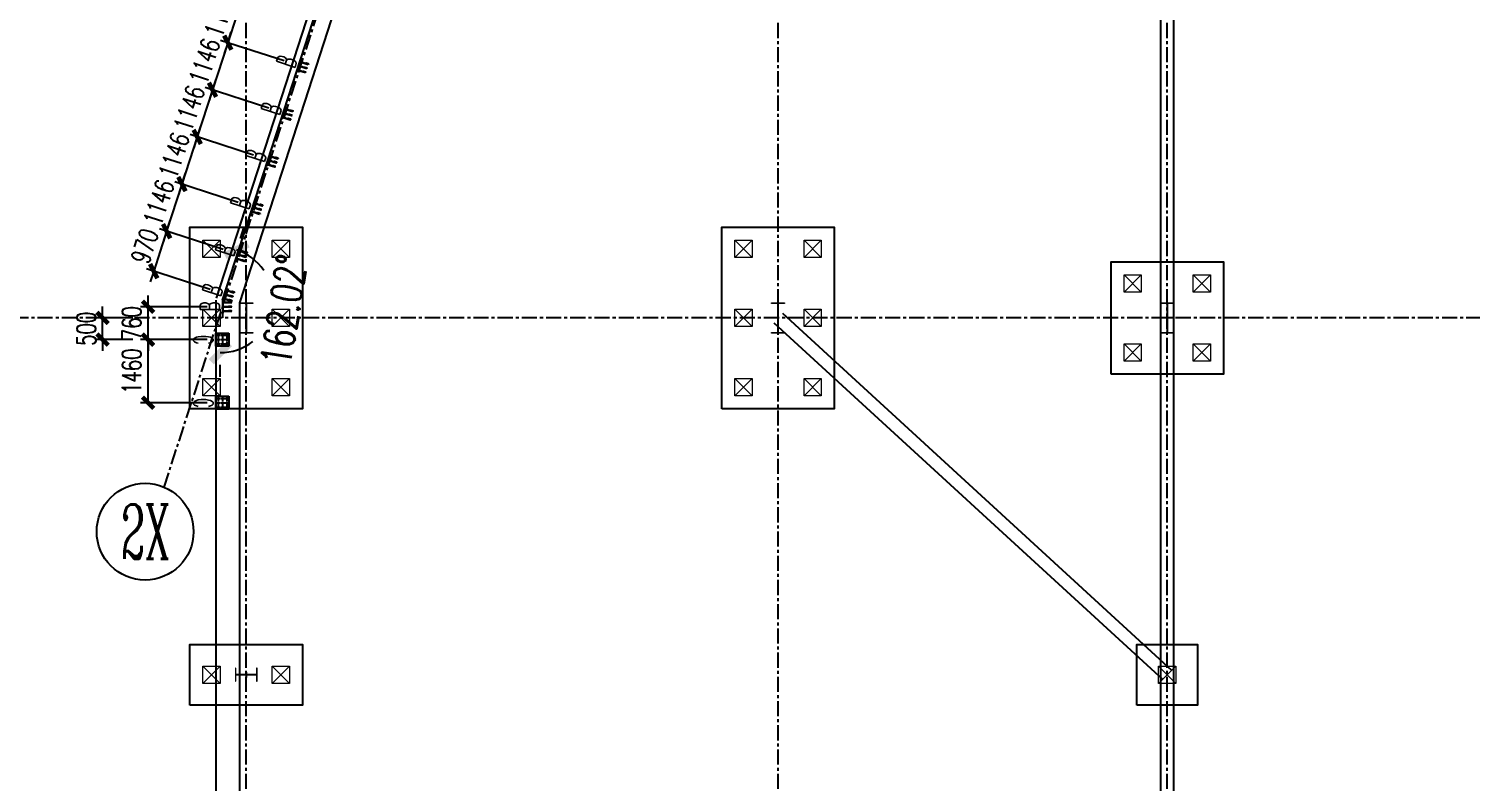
# Model space of a CAD drawing. Extents: x 782294 to 1727252, y -631030 to 17645.
# Drawn here: x 1013228 to 1046583, y -392118 to -374701 of the extents above; entities that cross this region are included whole.
import ezdxf
from ezdxf.enums import TextEntityAlignment as Align

# ---------------------------------------------------------------- set-up
doc = ezdxf.new("R2010")
doc.units = 0
doc.linetypes.add('CENTER', pattern=[2, 1.25, -0.25, 0.25, -0.25])
doc.layers.get('Defpoints').update_dxf_attribs({"color": 210})
for name, color, linetype in [('!ZN1-填充-8', 8, 'Continuous'), ('!ZN1-标注-173', 173, 'Continuous'), ('!ZN3-铝板幕墙-3', 3, 'Continuous'), ('2钢材断面', 2, 'Continuous'), ('30预埋件', 30, 'Continuous'), ('3符号', 3, 'Continuous'), ('40钢材投影', 40, 'Continuous'), ('ALT_CEN-0-30', 1, 'CENTER'), ('DIM', 173, 'Continuous'), ('DOTE', 1, 'CENTER'), ('S-BKL', 4, 'Continuous'), ('S-DOTE1', 140, 'CENTER'), ('S-HATCH1-W', 252, 'Continuous'), ('结构轮廓线', 1, 'Continuous')]:
    doc.layers.add(name, color=color, linetype=linetype)
doc.layers.add('S-col', color=2, linetype='Continuous', lineweight=0)
doc.layers.add('S-zhuang', color=1, linetype='Continuous', lineweight=0)
doc.styles.add('_TCH_AXIS', font='COMPLEX', dxfattribs={"bigfont": 'GBCBIG'})
doc.styles.add('DHTEXT-1', font='romans.shx', dxfattribs={"width": 0.7, "bigfont": 'chinese.shx'})
doc.dimstyles.new('ZN175', dxfattribs={"dimscale": 175, "dimtxt": 2.5, "dimasz": 1.5, "dimexe": 1, "dimexo": 2, "dimgap": 0.9, "dimtad": 1, "dimdec": 0, "dimdsep": 46, "dimtxsty": 'DHTEXT-1', "dimblk": 'ARCHTICK', "dimcen": 2.5, "dimclrd": 173, "dimclre": 173, "dimclrt": 7, "dimazin": 2, "dimtfac": 1, "dimtdec": 0, "dimtix": 1, "dimtmove": 2, "dimatfit": 3, "dimfxl": 0, "dimtolj": 1, "dimtzin": 0, "dimarcsym": 0})
doc.dimstyles.new('ZN280', dxfattribs={"dimscale": 280, "dimtxt": 2.5, "dimasz": 1.5, "dimexe": 1, "dimexo": 2, "dimgap": 0.9, "dimtad": 1, "dimdec": 0, "dimdsep": 46, "dimtxsty": 'DHTEXT-1', "dimblk": 'ARCHTICK', "dimcen": 2.5, "dimclrd": 173, "dimclre": 173, "dimclrt": 7, "dimazin": 2, "dimtfac": 1, "dimtdec": 0, "dimtix": 1, "dimtmove": 2, "dimatfit": 3, "dimfxl": 0, "dimarcsym": 0})

# ---------------------------------------------------------------- blocks, each defined once
blk = doc.blocks.new('_ArchTick')
at = {"color": 0, "linetype": 'ByBlock', "const_width": 0.4}
blk.add_lwpolyline([(-0.5, -0.5), (0.5, 0.5)], dxfattribs=at)
blk = doc.blocks.new('*D1430')
at = {"layer": 'Defpoints', "color": 0, "ltscale": 2800, "transparency": 16777216}
for p in [(-224.2385259867883, 18073.92264491075), (-599.9999294670993, 16915.81726524916), (385.1096924477806, 16200.30085344723), (-599.9999294670997, 15698.27683358099)]:
    blk.add_point(p, dxfattribs=at)
at = {"layer": 'DIM', "color": 173, "linetype": 'ByBlock', "lineweight": -2, "ltscale": 2800, "transparency": 16777216}
for p, q in [((-51.40945150531752, 18606.58586967278), (-137.8239887459831, 18340.25425729198)), ((-599.9999294671006, 15138.27683358099), (-599.9999294671002, 15418.27683358079))]:
    blk.add_line(p, q, dxfattribs=at)
for start, end in [(34.00580289441903, 72.02371341820671), (270, 308.0179105237834)]:
    blk.add_arc((-599.9999294670993, 16915.81726524916), 1217.540431668363, start, end, dxfattribs=at)
at = {"layer": 'DIM', "color": 173, "lineweight": -2, "ltscale": 2800, "transparency": 16777216, "xscale": 420, "yscale": 420, "zscale": 420}
for p, rotation in [((-224.2385259867183, 18073.92264491097), 162.0237134182068), ((-599.9999294671002, 15698.27683358079), 180)]:
    blk.add_blockref('_ArchTick', p, dxfattribs=dict(at, rotation=rotation))
at = {"layer": 'DIM', "color": 7, "ltscale": 2800, "transparency": 16777216, "insert": (874.2131382065122, 16682.63756788167), "char_height": 700, "attachment_point": 5, "rotation": 81.01185670910121, "style": 'DHTEXT-1'}
blk.add_mtext('162.02°', dxfattribs=at)
blk = doc.blocks.new('卓越-轴号')
blk.add_circle((0, 0), 4)
at = {"color": 0, "style": '_TCH_AXIS', "width": 1.041666666666667, "flags": 8}
blk.add_attdef('A', text='', height=4.48, dxfattribs=at).set_placement((-2, -2.240000000001601), (2, -2.240000000001601), align=Align.FIT)
blk = doc.blocks.new('234')
at = {"layer": '!ZN1-填充-8'}
h = blk.add_hatch(color=252, dxfattribs=at)
h.dxf.hatch_style = 1
h.paths.add_polyline_path([(-105.0000001721201, -9.999999742969521), (-112.944251794368, -9.999999742969521), (-105.0000000904838, -18.00872988569608)])
h = blk.add_hatch(color=252, dxfattribs=at)
h.dxf.hatch_style = 1
h.paths.add_polyline_path([(-95.00000097590964, -18.00872988569608), (-105.0000005331822, -18.00872989588242), (-105.0000005331822, -9.999999753155862), (-95.0000008942734, -9.999999742969521)])
h = blk.add_hatch(color=252, dxfattribs=at)
h.dxf.hatch_style = 1
h.paths.add_polyline_path([(-95.0000008942734, -9.999999742969521), (-87.05574927202542, -9.999999742969521), (-95.00000097590964, -18.00872988569608)])
h = blk.add_hatch(color=252, dxfattribs=at)
h.dxf.hatch_style = 1
h.paths.add_polyline_path([(-4.999730351133621, -9.999999742969521), (-12.9439819733816, -9.999999742969521), (-4.999730269497377, -18.00872988569608)])
h = blk.add_hatch(color=252, dxfattribs=at)
h.dxf.hatch_style = 1
h.paths.add_polyline_path([(5.000268845076789, -18.00872988569608), (-4.999730712195742, -18.00872989588242), (-4.999730712195742, -9.999999753155862), (5.000268926713034, -9.999999742969521)])
h = blk.add_hatch(color=252, dxfattribs=at)
h.dxf.hatch_style = 1
h.paths.add_polyline_path([(5.000268926713034, -9.999999742969521), (12.94452054896101, -9.999999742969521), (5.000268845076789, -18.00872988569608)])
h = blk.add_hatch(color=252, dxfattribs=at)
h.dxf.hatch_style = 1
h.paths.add_polyline_path([(95.00000220880611, -10.00000083513441), (87.05575058655813, -10.00000083513441), (95.00000229044235, -18.00873097786098)])
h = blk.add_hatch(color=252, dxfattribs=at)
h.dxf.hatch_style = 1
h.paths.add_polyline_path([(105.0000014050165, -18.00873097786098), (95.00000184774399, -18.00873098804732), (95.00000184774399, -10.00000084532076), (105.0000014866528, -10.00000083513441)])
h = blk.add_hatch(color=252, dxfattribs=at)
h.dxf.hatch_style = 1
h.paths.add_polyline_path([(105.0000014866528, -10.00000083513441), (112.9442531089007, -10.00000083513441), (105.0000014050165, -18.00873097786098)])
at = {"layer": '2钢材断面'}
for p, q in [((-150, 0), (-150, -10)), ((150, 0), (-150, 0)), ((150, 0), (150, -10)), ((-94, -10), (-150, -10)), ((0, -10), (-94, -10)), ((105.9999999126303, -10.00000115769217), (0, -10)), ((150, -10), (105.9999999038409, -10.00000015631667))]:
    blk.add_line(p, q, dxfattribs=at)
at = {"layer": '40钢材投影'}
for p, q in [((-105.0000000904838, -18.00872988569608), (-112.944251794368, -9.999999742969521)), ((-105, -10), (-105, -200.0000005788461)), ((-95, -200.0000005788461), (-105, -200.0000005788461)), ((-95, -10), (-95, -200.0000005788461)), ((-95.00000097590964, -18.00872988569608), (-87.05574927202542, -9.999999742969521)), ((-4.999730269497377, -18.00872988569608), (-12.9439819733816, -9.999999742969521)), ((-5, -10), (-5, -200.0000005788461)), ((5, -200.0000005788461), (-5, -200.0000005788461)), ((5, -10), (5, -200.0000005788461)), ((5.000268845076789, -18.00872988569608), (12.94452054896101, -9.999999742969521)), ((95.00000229044235, -18.00873097786098), (87.05575058655813, -10.00000083513441)), ((95.00000238092616, -10), (95.00000238092616, -200.0000005788461)), ((105.0000023809262, -200.0000005788461), (95.00000238092616, -200.0000005788461)), ((105.0000023809262, -10), (105.0000023809262, -200.0000005788461)), ((105.0000014050165, -18.00873097786098), (112.9442531089007, -10.00000083513441))]:
    blk.add_line(p, q, dxfattribs=at)
for points in [[(-95, -172.0000005788461), (-95, -150.0000005788461), (-85, -150.0000005788461), (-85, -200.0000005788461), (-95, -200.0000005788461), (-95, -184.0000005788461)], [(5, -172.0000005788461), (5, -150.0000005788461), (15, -150.0000005788461), (15, -200.0000005788461), (5, -200.0000005788461), (5, -184.0000005788461)], [(105.0000023809262, -172.0000005788461), (105.0000023809262, -150.0000005788461), (115.0000023809262, -150.0000005788461), (115.0000023809262, -200.0000005788461), (105.0000023809262, -200.0000005788461), (105.0000023809262, -184.0000005788461)]]:
    blk.add_lwpolyline(points, dxfattribs=at)
at = {"layer": 'ALT_CEN-0-30', "ltscale": 0.3}
for p, q in [((-100, 0), (-100, -215.2954922874487)), ((0, 0), (0, -215.2954922874487)), ((100.0000023809262, 0), (100.0000023809262, -215.2954922874487))]:
    blk.add_line(p, q, dxfattribs=at)
blk = doc.blocks.new('20250912155743')
at = {"layer": '40钢材投影', "color": 2, "ltscale": 500, "rotation": 72.02175323771911}
blk.add_blockref('234', (0, 0), dxfattribs=at)
at = {"layer": '30预埋件', "style": 'DHTEXT-1', "text_generation_flag": 6, "width": 0.55}
blk.add_attdef('B', (-95.28506562643452, -79.7298647048301), '', height=450, rotation=251.9335077013559, dxfattribs=at)
blk = doc.blocks.new('20250903183753')
at = {"layer": '2钢材断面'}
for p, q in [((150, 0), (-150, 0)), ((-150, 0), (-150, -300)), ((150, -300), (150, 0)), ((-150, -300), (150, -300))]:
    blk.add_line(p, q, dxfattribs=at)
at = {"layer": '40钢材投影'}
for centre, radius in [((-100, -50), 12), ((-100, -149.9999976191903), 12), ((-100, -250), 12), ((-100, -250), 6), ((-99.84951419010758, -49.8450629923027), 6), ((-99.84951419010758, -149.845060611493), 6), ((0, -50), 12), ((0, -149.9999976191903), 12), ((0, -250), 12), ((0, -250), 6), ((0.150485809892416, -49.8450629923027), 6), ((0.150485809892416, -149.845060611493), 6), ((100, -49.8450629923027), 12), ((100, -149.845060611493), 12), ((100, -251.356802230468), 12), ((100, -49.8450629923027), 6), ((100, -149.845060611493), 6), ((100, -251.356802230468), 6)]:
    blk.add_circle(centre, radius, dxfattribs=at)
at = {"layer": 'ALT_CEN-0-30', "ltscale": 20}
for p, q in [((-100, 0), (-100, -300)), ((0, 0), (0, -300)), ((100, 0), (100, -300)), ((-150, -50), (150, -50)), ((-150, -149.9999976191903), (150, -149.9999976191903)), ((-150, -250), (150, -250))]:
    blk.add_line(p, q, dxfattribs=at)
blk = doc.blocks.new('20250903183821')
at = {"ltscale": 50}
blk.add_blockref('20250903183753', (0, 0), dxfattribs=at)
at = {"layer": '30预埋件', "style": 'DHTEXT-1', "text_generation_flag": 6, "width": 0.55}
blk.add_attdef('B', (-105.4463851694018, 64.94110673479736), '', height=450, rotation=180, dxfattribs=at)
blk = doc.blocks.new('20250913102643')
at = {"layer": '结构轮廓线', "color": 1, "ltscale": 500}
blk.add_line((-550.0007811870892, 16910.27759801107), (-550.0007811870892, 16499.99999999971), dxfattribs=at)
at = {"ltscale": 500}
ref = blk.add_blockref('20250903183821', (-700.0240870384732, 15999.9876304607), dxfattribs=dict(at, xscale=-0.9999999999999993, rotation=89.9523075643417))
ref.add_attrib('B', 'C', (-1214.877242869232, 16105.86261089367), dxfattribs={"layer": '30预埋件', "height": 449.9999999999999, "rotation": 89.95230756495206, "style": 'DHTEXT-1', "text_generation_flag": 6, "width": 0.55})
ref = blk.add_blockref('20250903183821', (-700.0240870384732, 14540.06989894033), dxfattribs=dict(at, xscale=-0.9999999999999993, rotation=89.9523075643417))
ref.add_attrib('B', 'C', (-1214.877242869232, 14645.9448793733), dxfattribs={"layer": '30预埋件', "height": 449.9999999999999, "rotation": 89.95230756495206, "style": 'DHTEXT-1', "text_generation_flag": 6, "width": 0.55})
at = {"layer": '结构轮廓线', "ltscale": 500}
for p in [(1211.014923566021, 22333.7126288251), (857.4448159685126, 21244.00153654011), (503.8747083689086, 20154.29044424888), (150.3046007694211, 19064.57935195765), (-203.2655068301829, 17974.86825966637), (-503.7023978896905, 17052.95366375905)]:
    blk.add_blockref('20250912155743', p, dxfattribs=at).add_auto_attribs({'B': 'B'})
at = {"layer": '结构轮廓线', "ltscale": 500, "rotation": 17.97824676223808}
blk.add_blockref('20250912155743', (-550.0007811868563, 16760.27759812766), dxfattribs=at).add_auto_attribs({'B': 'B'})
blk = doc.blocks.new('*D814')
at = {"layer": 'Defpoints', "color": 0, "ltscale": 1750, "transparency": 16777216}
for p in [(1019819.53360214, -374462.3174808759), (1017829.430832336, -375021.0355098767), (1019465.926272213, -375552.0164945216)]:
    blk.add_point(p, dxfattribs=at)
at = {"layer": 'DIM', "color": 173, "linetype": 'ByBlock', "lineweight": -2, "ltscale": 1750, "transparency": 16777216}
for p, q in [((1019486.619092416, -374354.2992915984), (1018016.543684661, -373877.3153242182)), ((1018183.000939523, -373931.324418857), (1018264.014581482, -373681.6385365635)), ((1018183.000939523, -373931.324418857), (1017829.430832336, -375021.0355098767)), ((1019133.011762488, -375443.9983052442), (1017662.973577474, -374967.026415238)), ((1017829.430832336, -375021.0355098767), (1017748.417190378, -375270.7213921702))]:
    blk.add_line(p, q, dxfattribs=at)
at = {"layer": 'DIM', "color": 173, "lineweight": -2, "ltscale": 1750, "transparency": 16777216, "xscale": 262.5, "yscale": 262.5, "zscale": 262.5}
for p, rotation in [((1018183.000939523, -373931.324418857), 252.0237103674112), ((1017829.430832336, -375021.0355098767), 72.02371036741123)]:
    blk.add_blockref('_ArchTick', p, dxfattribs=dict(at, rotation=rotation))
at = {"layer": 'DIM', "color": 7, "ltscale": 1750, "transparency": 16777216, "insert": (1017648.332787976, -374360.0604108937), "char_height": 437.5, "attachment_point": 5, "rotation": 72.02371036741123, "style": 'DHTEXT-1'}
blk.add_mtext('\\A1;1146', dxfattribs=at)
blk = doc.blocks.new('*D815')
at = {"layer": 'Defpoints', "color": 0, "ltscale": 1750, "transparency": 16777216}
for p in [(1019465.926272213, -375552.0164945216), (1017475.860724327, -376110.7466034333), (1019112.393386943, -376641.7396654521)]:
    blk.add_point(p, dxfattribs=at)
at = {"layer": 'DIM', "color": 173, "linetype": 'ByBlock', "lineweight": -2, "ltscale": 1750, "transparency": 16777216}
for p, q in [((1017829.430832337, -375021.0355098768), (1017910.444474295, -374771.3496275833)), ((1017829.430832337, -375021.0355098768), (1017475.860724327, -376110.7466034333)), ((1019133.011762488, -375443.9983052442), (1017662.973577474, -374967.026415238)), ((1018779.478877218, -376533.7214761747), (1017309.403469464, -376056.7375087945)), ((1017475.860724327, -376110.7466034333), (1017394.847082368, -376360.4324857268))]:
    blk.add_line(p, q, dxfattribs=at)
at = {"layer": 'DIM', "color": 173, "lineweight": -2, "ltscale": 1750, "transparency": 16777216, "xscale": 262.5, "yscale": 262.5, "zscale": 262.5}
for p, rotation in [((1017829.430832337, -375021.0355098768), 252.0237103674112), ((1017475.860724327, -376110.7466034333), 72.02371036741123)]:
    blk.add_blockref('_ArchTick', p, dxfattribs=dict(at, rotation=rotation))
at = {"layer": 'DIM', "color": 7, "ltscale": 1750, "transparency": 16777216, "insert": (1017294.762680377, -375449.7715031819), "char_height": 437.5, "attachment_point": 5, "rotation": 72.02371036741123, "style": 'DHTEXT-1'}
blk.add_mtext('\\A1;1146', dxfattribs=at)
blk = doc.blocks.new('*D816')
at = {"layer": 'Defpoints', "color": 0, "ltscale": 1750, "transparency": 16777216}
for p in [(1019112.393386943, -376641.7396654521), (1017122.290616727, -377200.4576957246), (1018758.823279343, -377731.4507577433)]:
    blk.add_point(p, dxfattribs=at)
at = {"layer": 'DIM', "color": 173, "linetype": 'ByBlock', "lineweight": -2, "ltscale": 1750, "transparency": 16777216}
for p, q in [((1017475.860724327, -376110.7466034333), (1017556.874366285, -375861.0607211398)), ((1017475.860724327, -376110.7466034333), (1017122.290616727, -377200.4576957246)), ((1018779.478877218, -376533.7214761747), (1017309.403469464, -376056.7375087946)), ((1018425.908769619, -377623.4325684658), (1016955.833361865, -377146.4486010858)), ((1017122.290616727, -377200.4576957246), (1017041.276974769, -377450.1435780181))]:
    blk.add_line(p, q, dxfattribs=at)
at = {"layer": 'DIM', "color": 173, "lineweight": -2, "ltscale": 1750, "transparency": 16777216, "xscale": 262.5, "yscale": 262.5, "zscale": 262.5}
for p, rotation in [((1017475.860724327, -376110.7466034333), 252.0237103674112), ((1017122.290616727, -377200.4576957246), 72.02371036741123)]:
    blk.add_blockref('_ArchTick', p, dxfattribs=dict(at, rotation=rotation))
at = {"layer": 'DIM', "color": 7, "ltscale": 1750, "transparency": 16777216, "insert": (1016941.192572573, -376539.4825961058), "char_height": 437.5, "attachment_point": 5, "rotation": 72.02371036741123, "style": 'DHTEXT-1'}
blk.add_mtext('\\A1;1146', dxfattribs=at)
blk = doc.blocks.new('*D817')
at = {"layer": 'Defpoints', "color": 0, "ltscale": 1750, "transparency": 16777216}
for p in [(1018758.823279343, -377731.4507577433), (1016768.720509128, -378290.1687880159), (1018405.253171744, -378821.1618500346)]:
    blk.add_point(p, dxfattribs=at)
at = {"layer": 'DIM', "color": 173, "linetype": 'ByBlock', "lineweight": -2, "ltscale": 1750, "transparency": 16777216}
for p, q in [((1017122.290616728, -377200.4576957247), (1016768.720509128, -378290.1687880159)), ((1018425.908769619, -377623.4325684658), (1016955.833361865, -377146.4486010859)), ((1017122.290616728, -377200.4576957247), (1017203.304258686, -376950.7718134312)), ((1018072.338662019, -378713.1436607571), (1016602.263254266, -378236.1596933772)), ((1016768.720509128, -378290.1687880159), (1016687.70686717, -378539.8546703094))]:
    blk.add_line(p, q, dxfattribs=at)
at = {"layer": 'DIM', "color": 173, "lineweight": -2, "ltscale": 1750, "transparency": 16777216, "xscale": 262.5, "yscale": 262.5, "zscale": 262.5}
for p, rotation in [((1017122.290616728, -377200.4576957247), 252.0237103674112), ((1016768.720509128, -378290.1687880159), 72.02371036741123)]:
    blk.add_blockref('_ArchTick', p, dxfattribs=dict(at, rotation=rotation))
at = {"layer": 'DIM', "color": 7, "ltscale": 1750, "transparency": 16777216, "insert": (1016587.622464974, -377629.1936883972), "char_height": 437.5, "attachment_point": 5, "rotation": 72.02371036741123, "style": 'DHTEXT-1'}
blk.add_mtext('\\A1;1146', dxfattribs=at)
blk = doc.blocks.new('*D818')
at = {"layer": 'Defpoints', "color": 0, "ltscale": 1750, "transparency": 16777216}
for p in [(1018405.253171744, -378821.1618500346), (1016415.150401941, -379379.8798790358), (1018051.645841817, -379910.8608636804)]:
    blk.add_point(p, dxfattribs=at)
at = {"layer": 'DIM', "color": 173, "linetype": 'ByBlock', "lineweight": -2, "ltscale": 1750, "transparency": 16777216}
for p, q in [((1018072.338662019, -378713.1436607571), (1016602.263254266, -378236.1596933772)), ((1016768.720509128, -378290.168788016), (1016849.734151086, -378040.4829057225)), ((1016768.720509128, -378290.168788016), (1016415.150401941, -379379.8798790358)), ((1017718.731332092, -379802.842674403), (1016248.693147079, -379325.870784397)), ((1016415.150401941, -379379.8798790358), (1016334.136759983, -379629.5657613293))]:
    blk.add_line(p, q, dxfattribs=at)
at = {"layer": 'DIM', "color": 173, "lineweight": -2, "ltscale": 1750, "transparency": 16777216, "xscale": 262.5, "yscale": 262.5, "zscale": 262.5}
for p, rotation in [((1016768.720509128, -378290.168788016), 252.0237103674112), ((1016415.150401941, -379379.8798790358), 72.02371036741123)]:
    blk.add_blockref('_ArchTick', p, dxfattribs=dict(at, rotation=rotation))
at = {"layer": 'DIM', "color": 7, "ltscale": 1750, "transparency": 16777216, "insert": (1016234.052357581, -378718.9047800527), "char_height": 437.5, "attachment_point": 5, "rotation": 72.02371036741123, "style": 'DHTEXT-1'}
blk.add_mtext('\\A1;1146', dxfattribs=at)
blk = doc.blocks.new('*D819')
at = {"layer": 'Defpoints', "color": 0, "ltscale": 1750, "transparency": 16777216}
for p in [(1018051.645841817, -379910.8608636804), (1016115.899107308, -380302.1791575528), (1017751.244216328, -380832.7869032653)]:
    blk.add_point(p, dxfattribs=at)
at = {"layer": 'DIM', "color": 173, "linetype": 'ByBlock', "lineweight": -2, "ltscale": 1750, "transparency": 16777216}
for p, q in [((1016415.150401941, -379379.8798790358), (1016496.164043899, -379130.1939967423)), ((1016415.150401941, -379379.8798790358), (1016115.899107308, -380302.1791575528)), ((1017718.731332092, -379802.842674403), (1016248.693147079, -379325.8707843971)), ((1017418.329706603, -380724.7687139879), (1015949.441852446, -380248.1700629141)), ((1016115.899107308, -380302.1791575528), (1016034.88546535, -380551.8650398464))]:
    blk.add_line(p, q, dxfattribs=at)
at = {"layer": 'DIM', "color": 173, "lineweight": -2, "ltscale": 1750, "transparency": 16777216, "xscale": 262.5, "yscale": 262.5, "zscale": 262.5}
for p, rotation in [((1016415.150401941, -379379.8798790358), 252.0237103674112), ((1016115.899107308, -380302.1791575528), 72.02371036741123)]:
    blk.add_blockref('_ArchTick', p, dxfattribs=dict(at, rotation=rotation))
at = {"layer": 'DIM', "color": 7, "ltscale": 1750, "transparency": 16777216, "insert": (1015907.641656671, -379724.9099648212), "char_height": 437.5, "attachment_point": 5, "rotation": 72.02371036741123, "style": 'DHTEXT-1'}
blk.add_mtext('\\A1;970', dxfattribs=at)
blk = doc.blocks.new('*D820')
at = {"layer": 'Defpoints', "color": 0, "ltscale": 1750, "transparency": 16777216}
for p in [(1015984.948641873, -381125.4636038645), (1017704.947789788, -381125.4636038645), (1017704.924381004, -381885.9367989907)]:
    blk.add_point(p, dxfattribs=at)
at = {"layer": 'DIM', "color": 173, "linetype": 'ByBlock', "lineweight": -2, "ltscale": 1750, "transparency": 16777216}
for p, q in [((1015984.948641873, -381125.4636038645), (1015984.948641873, -380862.9636038645)), ((1017354.947789788, -381125.4636038645), (1015809.948641873, -381125.4636038645)), ((1015984.948641873, -381885.9367989907), (1015984.948641873, -381125.4636038645)), ((1017354.924381004, -381885.9367989907), (1015809.948641873, -381885.9367989907)), ((1015984.948641873, -381885.9367989907), (1015984.948641873, -382148.4367989907))]:
    blk.add_line(p, q, dxfattribs=at)
at = {"layer": 'DIM', "color": 173, "lineweight": -2, "ltscale": 1750, "transparency": 16777216, "xscale": 262.5, "yscale": 262.5, "zscale": 262.5}
for p, rotation in [((1015984.948641873, -381125.4636038645), 270), ((1015984.948641873, -381885.9367989907), 90)]:
    blk.add_blockref('_ArchTick', p, dxfattribs=dict(at, rotation=rotation))
at = {"layer": 'DIM', "color": 7, "ltscale": 1750, "transparency": 16777216, "insert": (1015608.698641873, -381505.7002014279), "char_height": 437.5, "attachment_point": 5, "rotation": 90, "style": 'DHTEXT-1'}
blk.add_mtext('\\A1;760', dxfattribs=at)
blk = doc.blocks.new('*D821')
at = {"layer": 'Defpoints', "color": 0, "ltscale": 1750, "transparency": 16777216}
for p in [(1015984.948641874, -381885.9367989907), (1017704.924381004, -381885.9367989907), (1017704.936085396, -383345.8120479308)]:
    blk.add_point(p, dxfattribs=at)
at = {"layer": 'DIM', "color": 173, "linetype": 'ByBlock', "lineweight": -2, "ltscale": 1750, "transparency": 16777216}
for p, q in [((1017354.924381004, -381885.9367989907), (1015809.948641874, -381885.9367989907)), ((1015984.948641874, -383345.8120479308), (1015984.948641874, -381885.9367989907)), ((1017354.936085396, -383345.8120479308), (1015809.948641874, -383345.8120479308))]:
    blk.add_line(p, q, dxfattribs=at)
at = {"layer": 'DIM', "color": 173, "lineweight": -2, "ltscale": 1750, "transparency": 16777216, "xscale": 262.5, "yscale": 262.5, "zscale": 262.5}
for p, rotation in [((1015984.948641874, -381885.9367989907), 90), ((1015984.948641874, -383345.8120479308), 270)]:
    blk.add_blockref('_ArchTick', p, dxfattribs=dict(at, rotation=rotation))
at = {"layer": 'DIM', "color": 7, "ltscale": 1750, "transparency": 16777216, "insert": (1015608.698641874, -382615.874423461), "char_height": 437.5, "attachment_point": 5, "rotation": 90, "style": 'DHTEXT-1'}
blk.add_mtext('\\A1;1460', dxfattribs=at)
blk = doc.blocks.new('*D1421')
at = {"layer": '!ZN1-标注-173', "color": 173, "linetype": 'ByBlock', "lineweight": -2, "ltscale": 1750, "transparency": 16777216}
for p, q in [((1014934.080460657, -381385.7412019925), (1014934.080460657, -381123.2412019925)), ((1015634.948641874, -381385.7412019925), (1014759.080460657, -381385.7412019925)), ((1014934.080460657, -381885.9367989908), (1014934.080460657, -381385.7412019925)), ((1015634.948641874, -381885.9367989908), (1014759.080460657, -381885.9367989908)), ((1014934.080460657, -381885.9367989908), (1014934.080460657, -382148.4367989908))]:
    blk.add_line(p, q, dxfattribs=at)
at = {"layer": 'Defpoints', "color": 0, "ltscale": 1750, "transparency": 16777216}
for p in [(1014934.080460657, -381385.7412019925), (1015984.948641874, -381385.7412019925), (1015984.948641874, -381885.9367989908)]:
    blk.add_point(p, dxfattribs=at)
at = {"layer": '!ZN1-标注-173', "color": 173, "lineweight": -2, "ltscale": 1750, "transparency": 16777216, "xscale": 262.5, "yscale": 262.5, "zscale": 262.5}
for p, rotation in [((1014934.080460657, -381385.7412019925), 270), ((1014934.080460657, -381885.9367989908), 90)]:
    blk.add_blockref('_ArchTick', p, dxfattribs=dict(at, rotation=rotation))
at = {"layer": '!ZN1-标注-173', "color": 7, "ltscale": 1750, "transparency": 16777216, "insert": (1014557.830460656, -381635.8390004919), "char_height": 437.5, "attachment_point": 5, "rotation": 90, "style": 'DHTEXT-1'}
blk.add_mtext('\\A1;500', dxfattribs=at)
blk = doc.blocks.new('20250922145540')
at = {"layer": 'S-col'}
blk.add_lwpolyline([(-195789.9992261842, 766819.9996079458), (-195489.9992261842, 766819.9996079458), (-195489.9992261842, 766807.9996079458), (-195635.9992261842, 766807.9996079458), (-195635.9992261842, 766131.9996079458), (-195489.9992261842, 766131.9996079458), (-195489.9992261842, 766119.9996079458), (-195789.9992261842, 766119.9996079458), (-195789.9992261842, 766131.9996079458), (-195643.9992261842, 766131.9996079458), (-195643.9992261842, 766807.9996079458), (-195789.9992261842, 766807.9996079458)], close=True, dxfattribs=at)
blk = doc.blocks.new('S-ZHUANG-400')
at = {"layer": 'S-zhuang'}
for p, q in [((200, -200), (-200, 200)), ((-200, -200), (200, 200))]:
    blk.add_line(p, q, dxfattribs=at)
blk.add_lwpolyline([(-200, 200), (200, 200), (200, -200), (-200, -200)], close=True, dxfattribs=at)
blk = doc.blocks.new('CT4')
at = {"layer": 'S-DOTE1', "ltscale": 0.25}
for p, q in [((-99971.1277682723, -169242.0248201829), (-100091.1277682723, -169242.0248201829)), ((-100031.1277682723, -169182.0248201829), (-100031.1277682723, -169302.0248201829))]:
    blk.add_line(p, q, dxfattribs=at)
at = {"layer": 'S-HATCH1-W'}
blk.add_lwpolyline([(-101331.1277682728, -170542.0248201829), (-101331.1277682728, -167942.0248201829), (-98731.12776827184, -167942.0248201829), (-98731.12776827184, -170542.0248201829)], close=True, dxfattribs=at)
at = {"layer": 'S-zhuang', "rotation": 90}
for p in [(-100831.1277682728, -168442.0248201829), (-99231.12776827184, -168442.0248201829), (-100831.1277682728, -170042.0248201829), (-99231.12776827184, -170042.0248201829)]:
    blk.add_blockref('S-ZHUANG-400', p, dxfattribs=at)
blk = doc.blocks.new('CT2')
at = {"layer": 'S-DOTE1', "ltscale": 0.25}
for p, q in [((-193624.802562632, -187226.2174907324), (-193624.802562632, -187106.2174907324)), ((-193564.802562632, -187166.2174907324), (-193684.802562632, -187166.2174907324))]:
    blk.add_line(p, q, dxfattribs=at)
at = {"layer": 'S-HATCH1-W'}
blk.add_lwpolyline([(-194324.802562632, -185866.217490732), (-192924.802562632, -185866.217490732), (-192924.802562632, -188466.2174907329), (-194324.802562632, -188466.2174907329)], close=True, dxfattribs=at)
at = {"layer": 'S-zhuang'}
for p in [(-193624.802562632, -186366.217490732), (-193624.802562632, -187966.2174907329)]:
    blk.add_blockref('S-ZHUANG-400', p, dxfattribs=at)
blk = doc.blocks.new('CT1')
at = {"layer": 'S-HATCH1-W'}
blk.add_lwpolyline([(-91607.4814297724, -249948.1811803589), (-91607.4814297724, -248548.1811803589), (-90207.48142977146, -248548.1811803589), (-90207.48142977146, -249948.1811803589)], close=True, dxfattribs=at)
at = {"layer": 'S-zhuang', "rotation": 90.00000000000001}
blk.add_blockref('S-ZHUANG-400', (-90907.4814297724, -249248.1811803589), dxfattribs=at)
blk = doc.blocks.new('A$C8df6222d')
at = {"layer": 'S-BKL'}
for p, q in [((20671.28463520482, 82796.20473512664), (-692.4036407615058, 16957.41795089137)), ((-150.000781444367, 16847.94047887804), (21120.64897129231, 82400.00039205479)), ((21149.99921881268, 338), (21149.99921881268, 74100.00039205456)), ((-700.0007814442506, 16911.21360781952), (-700.000781444367, 338)), ((-150.000781444367, 338), (-150.000781444367, 16847.94047887804)), ((12198.64130381471, 16389.42688095389), (21198.64052237011, 8139.427273008914)), ((12401.35869669961, 16610.57311904518), (21401.35791525501, 8360.5735111002))]:
    blk.add_line(p, q, dxfattribs=at)
blk.add_lwpolyline([(21449.99921881268, 338), (21449.99921881268, 74100.00039205456)], dxfattribs=at)
at = {"layer": 'S-col'}
blk.add_lwpolyline([(249.999218555633, 8100.000392054208), (249.999218555633, 8400.000392054208), (237.999218555633, 8400.000392054208), (237.999218555633, 8254.000392054208), (-238.000781444367, 8254.000392054208), (-238.000781444367, 8400.000392054208), (-250.000781444367, 8400.000392054208), (-250.000781444367, 8100.000392054208), (-238.000781444367, 8100.000392054208), (-238.000781444367, 8246.000392054208), (237.999218555633, 8246.000392054208), (237.999218555633, 8100.000392054208)], close=True, dxfattribs=at)
at = {"layer": 'S-HATCH1-W'}
for points in [[(-1299.999999743188, 14399.99999999988), (-1299.999999743188, 18599.99999999988), (1300.000000257744, 18599.99999999988), (1300.000000257744, 14399.99999999988)], [(11000.00000025681, 14399.99999999988), (11000.00000025681, 18599.99999999988), (13600.00000025774, 18599.99999999988), (13600.00000025774, 14399.99999999988)]]:
    blk.add_lwpolyline(points, close=True, dxfattribs=at)
for p in [(195639.9992261843, -749969.9996079463), (207939.9992264414, -749969.9996079463), (216939.999233756, -749969.9996079123)]:
    blk.add_blockref('20250922145540', p)
at = {"layer": 'S-zhuang', "rotation": 90}
for name, p in [('S-ZHUANG-400', (-799.9999997431878, 18099.99999999988)), ('S-ZHUANG-400', (800.0000002577435, 18099.99999999988)), ('S-ZHUANG-400', (11500.00000025681, 18099.99999999988)), ('S-ZHUANG-400', (13100.00000025774, 18099.99999999988)), ('S-ZHUANG-400', (-799.9999997431878, 16499.99999999988)), ('S-ZHUANG-400', (800.0000002577435, 16499.99999999988)), ('S-ZHUANG-400', (11500.00000025681, 16499.99999999988)), ('S-ZHUANG-400', (13100.00000025774, 16499.99999999988)), ('S-ZHUANG-400', (-799.9999997431878, 14899.99999999988)), ('S-ZHUANG-400', (800.0000002577435, 14899.99999999988)), ('S-ZHUANG-400', (11500.00000025681, 14899.99999999988)), ('S-ZHUANG-400', (13100.00000025774, 14899.99999999988)), ('CT2', (-187166.2182721777, 201874.8029546865))]:
    blk.add_blockref(name, p, dxfattribs=at)
at = {"layer": 'S-zhuang'}
for name, p in [('CT4', (121331.1277685296, 185742.0248201828)), ('CT1', (112207.4806485849, 257498.1815724134))]:
    blk.add_blockref(name, p, dxfattribs=at)
blk = doc.blocks.new('20250821100646')
at = {"layer": 'DOTE', "ltscale": 280}
for p, q in [((0, -10067.43605959264), (0, 92719.99995451071)), ((12300.00000025705, -10067.43605959264), (12300.00000025705, 92719.99995451071)), ((21300.00000025681, -10067.43605962186), (21300.00000025705, 92719.9999544815)), ((165204.1845321655, 16499.99999999924), (-11095.81546783447, 16499.99999999983))]:
    blk.add_line(p, q, dxfattribs=at)
blk.add_lwpolyline([(-1898.553286129609, 12589.62599456514), (25799.15943369525, 97954.62039771467)], dxfattribs=at)
at = {"layer": '3符号', "color": 7}
ref = blk.add_blockref('卓越-轴号', (-2337.070383423707, 11559.04229811893), dxfattribs=dict(at, xscale=280, yscale=280, zscale=280))
ref.add_attrib('A', '2X', dxfattribs={"layer": '0', "color": 0, "height": 1254.4, "style": '_TCH_AXIS', "width": 0.4934210526315789}).set_placement((-2897.070383423707, 10931.84229811851), (-1777.070383423707, 10931.84229811851), align=Align.FIT)
at = {"layer": 'DIM', "ltscale": 2800}
dim = blk.add_angular_dim_3p(base=(385.1096924477806, 16200.30085344723), center=(-599.9999294670997, 16915.81726524915), p1=(-599.9999294670997, 15698.27683358098), p2=(-224.2385259867879, 18073.92264491075), dimstyle='ZN280', dxfattribs=at)
dim.commit()
dim.dimension.update_dxf_attribs({"geometry": '*D1430', "text_midpoint": (874.2131382065127, 16682.63756788167), "dimtype": 133})

msp = doc.modelspace()

# ---------------------------------------------------------------- linework, layer by layer
at = {"layer": '结构轮廓线', "color": 1, "ltscale": 500}
msp.add_line((1017704.947789753, -380975.4636039699), (1036646.433103904, -322601.4414376981), dxfattribs=at)

# ---------------------------------------------------------------- block references
at = {"layer": '!ZN3-铝板幕墙-3', "ltscale": 1750}
msp.add_blockref('A$C8df6222d', (1018254.948570974, -397885.7412019921), dxfattribs=at)
at = {"layer": 'DIM', "ltscale": 1500}
msp.add_blockref('20250821100646', (1018254.948570974, -397885.7412019921), dxfattribs=at)
at = {"layer": '结构轮廓线', "ltscale": 500}
msp.add_blockref('20250913102643', (1018254.948570974, -397885.7412019921), dxfattribs=at)

# ---------------------------------------------------------------- dimensions: what is measured, and where the dimension line sits
at = {"layer": '!ZN1-标注-173', "ltscale": 1750}
dim = msp.add_linear_dim(base=(1014934.080460657, -381385.7412019925), p1=(1015984.948641873, -381885.9367989907), p2=(1015984.948641873, -381385.7412019924), angle=90, dimstyle='ZN175', dxfattribs=at)
dim.commit()
dim.dimension.update_dxf_attribs({"geometry": '*D1421', "text_midpoint": (1014557.830460656, -381635.8390004919)})
at = {"layer": 'DIM', "ltscale": 1750}
for base, p1, p2, angle, picture, middle in [((1017829.430832336, -375021.0355098767), (1019819.53360214, -374462.3174808758), (1019465.926272212, -375552.0164945215), 72.02371036741123, '*D814', (1017648.332787976, -374360.0604108937)), ((1017475.860724327, -376110.7466034333), (1019465.926272212, -375552.0164945215), (1019112.393386943, -376641.739665452), 72.02371036741123, '*D815', (1017294.762680377, -375449.7715031819)), ((1017122.290616727, -377200.4576957246), (1019112.393386943, -376641.739665452), (1018758.823279343, -377731.4507577432), 72.02371036741123, '*D816', (1016941.192572573, -376539.4825961058)), ((1016768.720509128, -378290.1687880159), (1018758.823279343, -377731.4507577432), (1018405.253171744, -378821.1618500344), 72.02371036741123, '*D817', (1016587.622464974, -377629.1936883972)), ((1016415.150401941, -379379.8798790358), (1018405.253171744, -378821.1618500344), (1018051.645841816, -379910.8608636803), 72.02371036741123, '*D818', (1016234.052357581, -378718.9047800527)), ((1016115.899107308, -380302.1791575528), (1018051.645841816, -379910.8608636803), (1017751.244216327, -380832.7869032653), 72.02371036741123, '*D819', (1015907.641656671, -379724.9099648212)), ((1015984.948641873, -381125.4636038645), (1017704.924381004, -381885.9367989906), (1017704.947789787, -381125.4636038644), 90, '*D820', (1015608.698641873, -381505.7002014279)), ((1015984.948641874, -381885.9367989907), (1017704.936085396, -383345.8120479307), (1017704.924381004, -381885.9367989906), 90, '*D821', (1015608.698641874, -382615.874423461))]:
    dim = msp.add_linear_dim(base=base, p1=p1, p2=p2, angle=angle, dimstyle='ZN175', dxfattribs=at)
    dim.commit()
    dim.dimension.update_dxf_attribs({"geometry": picture, "text_midpoint": middle})

doc.saveas('drawing.dxf')
